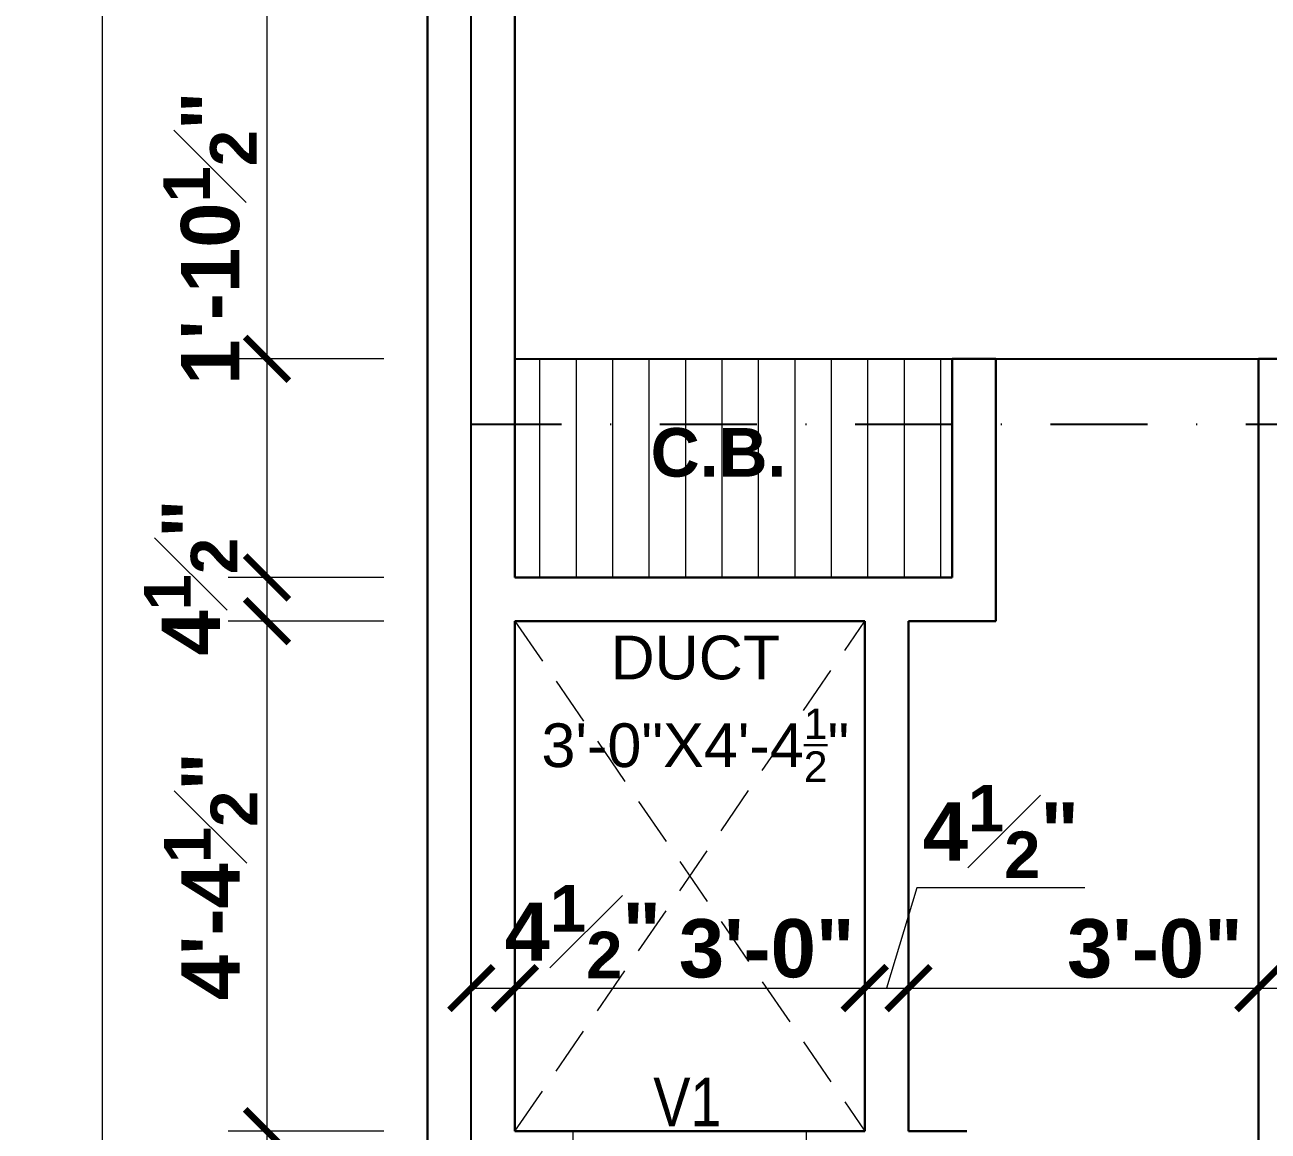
# Model space of a CAD drawing. Header units: feet. Extents: x 12125 to 16886, y -11859 to -10215.
# Drawn here: x 14226.5 to 14354.4, y -11187 to -11073.1 of the extents above; entities that cross this region are included whole.
import ezdxf

# ---------------------------------------------------------------- set-up
doc = ezdxf.new("R2010")
doc.units = ezdxf.units.FT
doc.header["$MEASUREMENT"] = 0
doc.header["$PDMODE"] = 2
for name, pattern in [('ACAD_ISO04W100', [30, 24, -3, 0, -3]), ('DASHDOT', [1, 0.5, -0.25, 0, -0.25]), ('DASHED', [0.75, 0.5, -0.25])]:
    doc.linetypes.add(name, pattern=pattern)
doc.layers.get('0').update_dxf_attribs({"lineweight": 30})
for name, color, linetype, lineweight in [('BEAM', 3, 'Continuous', 15), ('BLK_1_FLR_2_VENTILATION_SHAFT', 7, 'Continuous', 0), ('center line', 253, 'ACAD_ISO04W100', 5), ('DIM 01', 7, 'Continuous', 9), ('DOOR', 32, 'Continuous', 13), ('DOTTED', 15, 'DASHED', 18), ('HATCH', 9, 'Continuous', 20), ('JOINERY TEXT', 193, 'Continuous', 0), ('TEXT', 7, 'Continuous', 30), ('WALL', 10, 'Continuous', 30)]:
    doc.layers.add(name, color=color, linetype=linetype, lineweight=lineweight)
doc.layers.add('BLK_1_FLR_2_BLT_UP_AREA', color=7, linetype='Continuous', plot=False)
doc.layers.add('BLK_1_FLR_2_REGULAR_ROOM_1', color=1, linetype='Continuous', plot=False)
doc.styles.add('AR. TEXT 01', font='arialbd.ttf')
doc.styles.get("Standard").update_dxf_attribs({"font": 'ARIALN.TTF'})
doc.dimstyles.new('DIM 50', dxfattribs={"dimtxt": 6, "dimasz": 3, "dimexe": 6, "dimexo": 4, "dimgap": 0.3125, "dimtad": 1, "dimzin": 3, "dimdsep": 46, "dimlunit": 4, "dimtxsty": 'AR. TEXT 01', "dimblk": 'DOT', "dimcen": 0.09, "dimclrd": 256, "dimclre": 256, "dimclrt": 256, "dimazin": 0, "dimtfac": 0.8, "dimtofl": 0, "dimtmove": 1, "dimatfit": 3, "dimfxl": 6, "dimfxlon": 1, "dimfrac": 1, "dimtolj": 1, "dimtzin": 0, "dimlwd": -1, "dimlwe": -1, "dimarcsym": 1})

# ---------------------------------------------------------------- blocks, each defined once
blk = doc.blocks.new('_ArchTick')
at = {"color": 0, "linetype": 'ByBlock', "const_width": 0.15}
blk.add_lwpolyline([(-0.5, -0.5), (0.5, 0.5)], dxfattribs=at)
blk = doc.blocks.new('*D76')
at = {"layer": 'Defpoints', "color": 0, "transparency": 16777216}
for p in [(14234.46890085674, -10934.95311382732), (14308.9550371408, -10934.95311382732), (14302.06002363202, -11540.95311382734)]:
    blk.add_point(p, dxfattribs=at)
at = {"layer": 'DIM 01', "transparency": 16777216}
for p, q in [((14246.46890085674, -10934.95311382732), (14230.46890085674, -10934.95311382732)), ((14234.46890085674, -11540.95311382734), (14234.46890085674, -10934.95311382732)), ((14246.46890085674, -11540.95311382734), (14230.46890085674, -11540.95311382734))]:
    blk.add_line(p, q, dxfattribs=at)
at = {"layer": 'DIM 01', "transparency": 16777216, "xscale": 4.5, "yscale": 4.5, "zscale": 4.5}
for p, rotation in [((14234.46890085674, -10934.95311382732), 90), ((14234.46890085674, -11540.95311382734), 270)]:
    blk.add_blockref('_ArchTick', p, dxfattribs=dict(at, rotation=rotation))
at = {"layer": 'DIM 01', "transparency": 16777216, "insert": (14230.40890085674, -11237.95311382733), "char_height": 6, "attachment_point": 5, "rotation": 90, "style": 'AR. TEXT 01'}
blk.add_mtext('\\A1;50\'-6"', dxfattribs=at)
blk = doc.blocks.new('*D83')
at = {"layer": 'Defpoints', "color": 0, "transparency": 16777216}
for p in [(14251.39478586573, -11186.95311382737), (14308.70913270272, -11186.95311382737), (14307.47796311828, -11191.45311382737)]:
    blk.add_point(p, dxfattribs=at)
at = {"layer": 'DIM 01', "transparency": 16777216}
for p, q in [((14263.39478586573, -11186.95311382737), (14247.39478586573, -11186.95311382737)), ((14251.39478586573, -11191.45311382737), (14251.39478586573, -11186.95311382737)), ((14263.39478586573, -11191.45311382737), (14247.39478586573, -11191.45311382737))]:
    blk.add_line(p, q, dxfattribs=at)
at = {"layer": 'DIM 01', "transparency": 16777216, "xscale": 4.5, "yscale": 4.5, "zscale": 4.5}
for p, rotation in [((14251.39478586573, -11186.95311382737), 90), ((14251.39478586573, -11191.45311382737), 270)]:
    blk.add_blockref('_ArchTick', p, dxfattribs=dict(at, rotation=rotation))
at = {"layer": 'DIM 01', "transparency": 16777216, "insert": (14248.55582924741, -11196.77655107473), "char_height": 6, "attachment_point": 5, "rotation": 90, "style": 'AR. TEXT 01'}
blk.add_mtext('\\A1;4{\\H0.800000x;\\S1#2;}"', dxfattribs=at)
blk = doc.blocks.new('*D109')
at = {"layer": 'Defpoints', "color": 0, "transparency": 16777216}
for p in [(14251.39478586568, -11134.4531138274), (14289.00303247513, -11134.4531138274), (14289.00303247513, -11186.95311382738)]:
    blk.add_point(p, dxfattribs=at)
at = {"layer": 'DIM 01', "transparency": 16777216}
for p, q in [((14263.39478586568, -11134.4531138274), (14247.39478586568, -11134.4531138274)), ((14251.39478586568, -11186.95311382738), (14251.39478586568, -11134.4531138274)), ((14263.39478586568, -11186.95311382738), (14247.39478586568, -11186.95311382738))]:
    blk.add_line(p, q, dxfattribs=at)
at = {"layer": 'DIM 01', "transparency": 16777216, "xscale": 4.5, "yscale": 4.5, "zscale": 4.5}
for p, rotation in [((14251.39478586568, -11134.4531138274), 90), ((14251.39478586568, -11186.95311382738), 270)]:
    blk.add_blockref('_ArchTick', p, dxfattribs=dict(at, rotation=rotation))
at = {"layer": 'DIM 01', "transparency": 16777216, "insert": (14245.58038586568, -11160.70311382739), "char_height": 6, "attachment_point": 5, "rotation": 90, "style": 'AR. TEXT 01'}
blk.add_mtext('\\A1;4\'-4{\\H0.800000x;\\S1#2;}"', dxfattribs=at)
blk = doc.blocks.new('*D110')
at = {"layer": 'Defpoints', "color": 0, "transparency": 16777216}
for p in [(14251.39478586562, -11129.9531138274), (14303.0593198064, -11129.9531138274), (14303.0593198064, -11134.4531138274)]:
    blk.add_point(p, dxfattribs=at)
at = {"layer": 'DIM 01', "transparency": 16777216}
for p, q in [((14263.39478586561, -11129.9531138274), (14247.39478586562, -11129.9531138274)), ((14251.39478586562, -11134.4531138274), (14251.39478586562, -11129.9531138274)), ((14263.39478586561, -11134.4531138274), (14247.39478586562, -11134.4531138274))]:
    blk.add_line(p, q, dxfattribs=at)
at = {"layer": 'DIM 01', "transparency": 16777216, "xscale": 4.5, "yscale": 4.5, "zscale": 4.5}
for p, rotation in [((14251.39478586562, -11129.9531138274), 90), ((14251.39478586562, -11134.4531138274), 270)]:
    blk.add_blockref('_ArchTick', p, dxfattribs=dict(at, rotation=rotation))
at = {"layer": 'DIM 01', "transparency": 16777216, "insert": (14243.54454650116, -11129.95311382741), "char_height": 6, "attachment_point": 5, "rotation": 90, "style": 'AR. TEXT 01'}
blk.add_mtext('\\A1;4{\\H0.800000x;\\S1#2;}"', dxfattribs=at)
blk = doc.blocks.new('*D111')
at = {"layer": 'Defpoints', "color": 0, "transparency": 16777216}
for p in [(14251.39478586556, -11107.45311382751), (14321.90168799832, -11107.45311382751), (14303.0593198064, -11129.9531138274)]:
    blk.add_point(p, dxfattribs=at)
at = {"layer": 'DIM 01', "transparency": 16777216}
for p, q in [((14263.39478586556, -11107.45311382751), (14247.39478586556, -11107.45311382751)), ((14251.39478586556, -11129.9531138274), (14251.39478586556, -11107.45311382751)), ((14263.39478586556, -11129.9531138274), (14247.39478586556, -11129.9531138274))]:
    blk.add_line(p, q, dxfattribs=at)
at = {"layer": 'DIM 01', "transparency": 16777216, "xscale": 4.5, "yscale": 4.5, "zscale": 4.5}
for p, rotation in [((14251.39478586556, -11107.45311382751), 90), ((14251.39478586556, -11129.9531138274), 270)]:
    blk.add_blockref('_ArchTick', p, dxfattribs=dict(at, rotation=rotation))
at = {"layer": 'DIM 01', "transparency": 16777216, "insert": (14245.52938586521, -11095.02319326418), "char_height": 6, "attachment_point": 5, "rotation": 90, "style": 'AR. TEXT 01'}
blk.add_mtext('\\A1;1\'-10{\\H0.800000x;\\S1#2;}"', dxfattribs=at)
blk = doc.blocks.new('*D112')
at = {"layer": 'Defpoints', "color": 0, "transparency": 16777216}
for p in [(14251.39478586538, -10943.95311382738), (14296.40168799832, -10943.95311382738), (14321.90168799832, -11107.45311382751)]:
    blk.add_point(p, dxfattribs=at)
at = {"layer": 'DIM 01', "transparency": 16777216}
for p, q in [((14263.39478586538, -10943.95311382738), (14247.39478586538, -10943.95311382738)), ((14251.39478586538, -11107.45311382751), (14251.39478586538, -10943.95311382738)), ((14263.39478586538, -11107.45311382751), (14247.39478586538, -11107.45311382751))]:
    blk.add_line(p, q, dxfattribs=at)
at = {"layer": 'DIM 01', "transparency": 16777216, "xscale": 4.5, "yscale": 4.5, "zscale": 4.5}
for p, rotation in [((14251.39478586538, -10943.95311382738), 90), ((14251.39478586538, -11107.45311382751), 270)]:
    blk.add_blockref('_ArchTick', p, dxfattribs=dict(at, rotation=rotation))
at = {"layer": 'DIM 01', "transparency": 16777216, "insert": (14245.52938586538, -11025.70311382745), "char_height": 6, "attachment_point": 5, "rotation": 90, "style": 'AR. TEXT 01'}
blk.add_mtext('\\A1;13\'-7{\\H0.800000x;\\S1#2;}"', dxfattribs=at)
blk = doc.blocks.new('*D120')
at = {"layer": 'Defpoints', "color": 0, "transparency": 16777216}
for p in [(14276.90168799835, -11172.23314445098), (14272.40168799831, -11172.76568149417), (14276.90168799835, -11172.76568149417)]:
    blk.add_point(p, dxfattribs=at)
at = {"layer": 'DIM 01', "transparency": 16777216}
for p, q in [((14272.40168799831, -11168.76568149417), (14272.40168799831, -11168.23314445098)), ((14276.90168799835, -11168.76568149417), (14276.90168799835, -11168.23314445098)), ((14272.40168799831, -11172.23314445098), (14276.90168799835, -11172.23314445098))]:
    blk.add_line(p, q, dxfattribs=at)
at = {"layer": 'DIM 01', "transparency": 16777216, "xscale": 4.5, "yscale": 4.5, "zscale": 4.5, "rotation": 180}
blk.add_blockref('_ArchTick', (14272.40168799831, -11172.23314445098), dxfattribs=at)
at = {"layer": 'DIM 01', "transparency": 16777216, "xscale": 4.5, "yscale": 4.5, "zscale": 4.5}
blk.add_blockref('_ArchTick', (14276.90168799835, -11172.23314445098), dxfattribs=at)
at = {"layer": 'DIM 01', "transparency": 16777216, "insert": (14283.88758500456, -11166.41874445098), "char_height": 6, "attachment_point": 5, "style": 'AR. TEXT 01'}
blk.add_mtext('\\A1;4{\\H0.800000x;\\S1#2;}"', dxfattribs=at)
blk = doc.blocks.new('*D121')
at = {"layer": 'Defpoints', "color": 0, "transparency": 16777216}
for p in [(14312.90168799835, -11172.233144451), (14312.90168799835, -11172.23314445098), (14276.90168799835, -11172.76568149417)]:
    blk.add_point(p, dxfattribs=at)
at = {"layer": 'DIM 01', "transparency": 16777216}
for p, q in [((14276.90168799835, -11168.76568149417), (14276.90168799835, -11168.23314445098)), ((14312.90168799835, -11168.233144451), (14312.90168799835, -11168.23314445098)), ((14276.90168799835, -11172.23314445098), (14312.90168799835, -11172.23314445098))]:
    blk.add_line(p, q, dxfattribs=at)
at = {"layer": 'DIM 01', "transparency": 16777216, "xscale": 4.5, "yscale": 4.5, "zscale": 4.5, "rotation": 180}
blk.add_blockref('_ArchTick', (14276.90168799835, -11172.23314445098), dxfattribs=at)
at = {"layer": 'DIM 01', "transparency": 16777216, "xscale": 4.5, "yscale": 4.5, "zscale": 4.5}
blk.add_blockref('_ArchTick', (14312.90168799835, -11172.23314445098), dxfattribs=at)
at = {"layer": 'DIM 01', "transparency": 16777216, "insert": (14302.80799471166, -11168.17314445098), "char_height": 6, "attachment_point": 5, "style": 'AR. TEXT 01'}
blk.add_mtext('\\A1;3\'-0"', dxfattribs=at)
blk = doc.blocks.new('*D122')
at = {"layer": 'Defpoints', "color": 0, "transparency": 16777216}
for p in [(14312.90168799835, -11172.233144451), (14317.40168799835, -11172.23314445098), (14317.40168799835, -11173.64465985246)]:
    blk.add_point(p, dxfattribs=at)
at = {"layer": 'DIM 01', "transparency": 16777216}
for p, q in [((14318.24601030898, -11161.91874445098), (14315.15168799835, -11172.23314445098)), ((14335.56201030898, -11161.91874445098), (14318.24601030898, -11161.91874445098)), ((14312.90168799835, -11168.233144451), (14312.90168799835, -11168.23314445098)), ((14317.40168799835, -11169.64465985246), (14317.40168799835, -11168.23314445098)), ((14312.90168799835, -11172.23314445098), (14317.40168799835, -11172.23314445098))]:
    blk.add_line(p, q, dxfattribs=at)
at = {"layer": 'DIM 01', "transparency": 16777216, "xscale": 4.5, "yscale": 4.5, "zscale": 4.5, "rotation": 180}
blk.add_blockref('_ArchTick', (14312.90168799835, -11172.23314445098), dxfattribs=at)
at = {"layer": 'DIM 01', "transparency": 16777216, "xscale": 4.5, "yscale": 4.5, "zscale": 4.5}
blk.add_blockref('_ArchTick', (14317.40168799835, -11172.23314445098), dxfattribs=at)
at = {"layer": 'DIM 01', "transparency": 16777216, "insert": (14326.90401030898, -11156.10434445099), "char_height": 6, "attachment_point": 5, "style": 'AR. TEXT 01'}
blk.add_mtext('\\A1;4{\\H0.800000x;\\S1#2;}"', dxfattribs=at)
blk = doc.blocks.new('*D123')
at = {"layer": 'Defpoints', "color": 0, "transparency": 16777216}
for p in [(14353.40168799834, -11172.23314445098), (14317.40168799835, -11173.64465985246), (14353.40168799834, -11176.46056994065)]:
    blk.add_point(p, dxfattribs=at)
at = {"layer": 'DIM 01', "transparency": 16777216}
for p, q in [((14317.40168799835, -11169.64465985246), (14317.40168799835, -11168.23314445098)), ((14353.40168799834, -11172.46056994065), (14353.40168799834, -11168.23314445098)), ((14317.40168799835, -11172.23314445098), (14353.40168799834, -11172.23314445098))]:
    blk.add_line(p, q, dxfattribs=at)
at = {"layer": 'DIM 01', "transparency": 16777216, "xscale": 4.5, "yscale": 4.5, "zscale": 4.5, "rotation": 180}
blk.add_blockref('_ArchTick', (14317.40168799835, -11172.23314445098), dxfattribs=at)
at = {"layer": 'DIM 01', "transparency": 16777216, "xscale": 4.5, "yscale": 4.5, "zscale": 4.5}
blk.add_blockref('_ArchTick', (14353.40168799834, -11172.23314445098), dxfattribs=at)
at = {"layer": 'DIM 01', "transparency": 16777216, "insert": (14342.75254162494, -11168.17314445098), "char_height": 6, "attachment_point": 5, "style": 'AR. TEXT 01'}
blk.add_mtext('\\A1;3\'-0"', dxfattribs=at)
blk = doc.blocks.new('*D124')
at = {"layer": 'Defpoints', "color": 0, "transparency": 16777216}
for p in [(14357.90168799834, -11172.23314445098), (14353.40168799834, -11176.46056994065), (14357.90168799834, -11176.46056994065)]:
    blk.add_point(p, dxfattribs=at)
at = {"layer": 'DIM 01', "transparency": 16777216}
for p, q in [((14353.40168799834, -11172.46056994065), (14353.40168799834, -11168.23314445098)), ((14357.90168799834, -11172.46056994065), (14357.90168799834, -11168.23314445098)), ((14353.40168799834, -11172.23314445098), (14357.90168799834, -11172.23314445098)), ((14357.90168799834, -11172.23314445098), (14380.86928667437, -11172.23314445098))]:
    blk.add_line(p, q, dxfattribs=at)
at = {"layer": 'DIM 01', "transparency": 16777216, "xscale": 4.5, "yscale": 4.5, "zscale": 4.5, "rotation": 180}
blk.add_blockref('_ArchTick', (14353.40168799834, -11172.23314445098), dxfattribs=at)
at = {"layer": 'DIM 01', "transparency": 16777216, "xscale": 4.5, "yscale": 4.5, "zscale": 4.5}
blk.add_blockref('_ArchTick', (14357.90168799834, -11172.23314445098), dxfattribs=at)
at = {"layer": 'DIM 01', "transparency": 16777216, "insert": (14372.21128667436, -11166.41874445098), "char_height": 6, "attachment_point": 5, "style": 'AR. TEXT 01'}
blk.add_mtext('\\A1;4{\\H0.800000x;\\S1#2;}"', dxfattribs=at)

msp = doc.modelspace()

# ---------------------------------------------------------------- hatches: boundary and pattern name
at = {"layer": 'HATCH'}
h = msp.add_hatch(dxfattribs=at)
h.set_pattern_fill('LINE', color=256, scale=30, angle=90, style=0)
h.set_pattern_definition([(90, (-66548.02709436757, 67868.81739037891), (-3.75, 2e-16), [])])
h.paths.add_polyline_path([(14276.90168799833, -11107.45311382751), (14276.90168799834, -11129.9531138274), (14321.90168799832, -11129.9531138274), (14321.90168799832, -11107.45311382751)])
h.paths.add_polyline_path([(14289.68811577437, -11122.3512746018), (14306.16229312771, -11122.3512746018), (14306.16229312771, -11112.04538647083), (14289.68811577437, -11112.04538647083)], flags=24)

# ---------------------------------------------------------------- linework, layer by layer
at = {"layer": 'BEAM', "linetype": 'DASHDOT', "lineweight": 25, "ltscale": 20}
msp.add_line((14623.40168799832, -11114.20311382747), (14272.40168799831, -11114.20311382747), dxfattribs=at)
at = {"layer": 'BLK_1_FLR_2_BLT_UP_AREA', "color": 25}
msp.add_lwpolyline([(14272.40168799831, -10934.95311382737), (14623.40168799832, -10934.95311382734), (14623.40168799832, -11540.95311382735), (14272.40168799831, -11540.95311382735), (14272.40168799831, -10934.95311382734)], dxfattribs=at)
at = {"layer": 'BLK_1_FLR_2_REGULAR_ROOM_1', "color": 1}
msp.add_lwpolyline([(14276.90168799838, -11107.45311382751), (14396.90168799839, -11107.45311382751), (14396.90168799839, -10943.95311382737), (14276.90168799838, -10943.95311382737)], close=True, dxfattribs=at)
at = {"layer": 'BLK_1_FLR_2_VENTILATION_SHAFT'}
msp.add_lwpolyline([(14276.90168799835, -11186.95311382737), (14312.90168799834, -11186.95311382737), (14312.90168799834, -11134.4531138274), (14276.90168799835, -11134.4531138274)], close=True, dxfattribs=at)
at = {"layer": 'center line'}
msp.add_line((14272.40168799831, -10934.95311382737), (14272.40168799831, -11558.95311382737), dxfattribs=at)
at = {"layer": 'DIM 01'}
for p, q in [((14282.90168799819, -11191.45311382737), (14282.90168799821, -11186.95311382737)), ((14306.90168799819, -11191.45311382741), (14306.90168799819, -11186.9531138274))]:
    msp.add_line(p, q, dxfattribs=at)
at = {"layer": 'DOOR'}
msp.add_line((14321.90168799832, -11107.45311382751), (14276.90168799834, -11107.45311382751), dxfattribs=at)
at = {"layer": 'DOTTED', "ltscale": 10}
for p, q in [((14276.90168799803, -11186.95311382737), (14312.90168799834, -11134.4531138274)), ((14276.90168799834, -11134.4531138274), (14312.90168799835, -11186.95311382741))]:
    msp.add_line(p, q, dxfattribs=at)
at = {"layer": 'WALL', "ltscale": 10}
for p, q in [((14267.90168799832, -10934.95311382738), (14267.90168799832, -11558.95311382737)), ((14276.90168799831, -10943.95311382737), (14276.90168799834, -11129.9531138274)), ((14353.40168799831, -11107.4531138275), (14353.40168799834, -11191.45311382747)), ((14276.90168799834, -11134.4531138274), (14276.90168799835, -11186.95311382737)), ((14312.90168799834, -11134.4531138274), (14312.90168799835, -11186.95311382741)), ((14317.40168799834, -11134.4531138274), (14317.40168799835, -11186.95311382741))]:
    msp.add_line(p, q, dxfattribs=at)
at = {"layer": 'WALL', "ltscale": 5}
for p, q in [((14321.90168799832, -11129.9531138274), (14321.90168799832, -11107.45311382751)), ((14321.90168799832, -11107.45311382751), (14326.40168799832, -11107.45311382751)), ((14326.40168799832, -11134.4531138274), (14326.40168799832, -11107.45311382751)), ((14357.90168799831, -11107.45311382751), (14353.40168799831, -11107.45311382751)), ((14321.90168799832, -11129.9531138274), (14276.90168799834, -11129.9531138274)), ((14312.90168799834, -11134.45311382738), (14276.90168799834, -11134.4531138274)), ((14326.40168799832, -11134.4531138274), (14317.40168799834, -11134.45311382738)), ((14312.90168799835, -11186.95311382741), (14276.90168799803, -11186.95311382737)), ((14317.40168799835, -11186.95311382741), (14323.40168799834, -11186.95311382761))]:
    msp.add_line(p, q, dxfattribs=at)

# ---------------------------------------------------------------- texts
at = {"layer": 'JOINERY TEXT', "insert": (14291.14279831346, -11181.46391914643), "char_height": 5, "width": 9.823400606668926, "attachment_point": 1}
msp.add_mtext('V1', dxfattribs=at)
at = {"layer": 'TEXT', "ltscale": 10, "insert": (14297.8501478344, -11114.57646645037), "char_height": 5, "attachment_point": 2}
msp.add_mtext('\\A1;{\\fArial|b1|i0|c0|p34;\\H1.0003x;C.B.}', dxfattribs=at)
at = {"layer": 'TEXT', "ltscale": 10, "insert": (14295.46303405399, -11151.00505762878), "char_height": 4.5, "width": 50.45808053416839, "attachment_point": 8}
msp.add_mtext('\\A1;{\\fArial|b0|i0|c0|p34;DUCT\\P\\H1x;3\'-0"X\\H1x;4\'-4\\H0.7x;\\S1/2;\\H1.42857x;" }', dxfattribs=at)

# ---------------------------------------------------------------- dimensions: what is measured, and where the dimension line sits
at = {"layer": 'DIM 01'}
for base, p1, p2, picture, middle in [((14234.46890085674, -10934.95311382732), (14302.06002363202, -11540.95311382734), (14308.9550371408, -10934.95311382732), '*D76', (14230.40890085674, -11237.95311382733)), ((14251.39478586538, -10943.95311382738), (14321.90168799832, -11107.45311382751), (14296.40168799832, -10943.95311382738), '*D112', (14245.52938586538, -11025.70311382745)), ((14251.39478586568, -11134.4531138274), (14289.00303247513, -11186.95311382738), (14289.00303247513, -11134.4531138274), '*D109', (14245.58038586568, -11160.70311382739))]:
    dim = msp.add_linear_dim(base=base, p1=p1, p2=p2, angle=90, dimstyle='DIM 50', override={"dimtxt": 6, "dimasz": 4.5, "dimexe": 4, "dimgap": 1, "dimblk1": 'ArchTick', "dimblk2": 'ArchTick', "dimsah": 1, "dimfxl": 12}, dxfattribs=at)
    dim.commit()
    dim.dimension.update_dxf_attribs({"geometry": picture, "text_midpoint": middle})
for base, p1, p2, picture, middle in [((14251.39478586556, -11107.45311382751), (14303.0593198064, -11129.9531138274), (14321.90168799832, -11107.45311382751), '*D111', (14251.39478586521, -11095.02319326418)), ((14251.39478586562, -11129.9531138274), (14303.0593198064, -11134.4531138274), (14303.0593198064, -11129.9531138274), '*D110', (14249.35894650116, -11129.95311382741)), ((14251.39478586573, -11186.95311382737), (14307.47796311828, -11191.45311382737), (14308.70913270272, -11186.95311382737), '*D83', (14254.3702292474, -11196.77655107473))]:
    dim = msp.add_linear_dim(base=base, p1=p1, p2=p2, angle=90, dimstyle='DIM 50', override={"dimtxt": 6, "dimasz": 4.5, "dimexe": 4, "dimgap": 1, "dimblk1": 'ArchTick', "dimblk2": 'ArchTick', "dimsah": 1, "dimfxl": 12}, dxfattribs=at)
    dim.commit()
    dim.dimension.update_dxf_attribs({"geometry": picture, "text_midpoint": middle, "dimtype": 160})
dim = msp.add_linear_dim(base=(14317.40168799835, -11172.23314445098), p1=(14312.90168799835, -11172.233144451), p2=(14317.40168799835, -11173.64465985246), dimstyle='DIM 50', override={"dimtxt": 6, "dimasz": 4.5, "dimexe": 4, "dimgap": 1, "dimblk1": 'ArchTick', "dimblk2": 'ArchTick', "dimsah": 1, "dimfxl": 12}, dxfattribs=at)
dim.commit()
dim.dimension.update_dxf_attribs({"geometry": '*D122', "text_midpoint": (14319.24601030898, -11156.10434445099)})
for base, p1, p2, picture, middle in [((14276.90168799835, -11172.23314445098), (14272.40168799831, -11172.76568149417), (14276.90168799835, -11172.76568149417), '*D120', (14283.88758500456, -11172.23314445098)), ((14357.90168799834, -11172.23314445098), (14353.40168799834, -11176.46056994065), (14357.90168799834, -11176.46056994065), '*D124', (14372.21128667436, -11172.23314445098)), ((14312.90168799835, -11172.23314445098), (14276.90168799835, -11172.76568149417), (14312.90168799835, -11172.233144451), '*D121', (14302.80799471166, -11172.23314445098)), ((14353.40168799834, -11172.23314445098), (14317.40168799835, -11173.64465985246), (14353.40168799834, -11176.46056994065), '*D123', (14342.75254162494, -11172.23314445098))]:
    dim = msp.add_linear_dim(base=base, p1=p1, p2=p2, dimstyle='DIM 50', override={"dimtxt": 6, "dimasz": 4.5, "dimexe": 4, "dimgap": 1, "dimblk1": 'ArchTick', "dimblk2": 'ArchTick', "dimsah": 1, "dimfxl": 12}, dxfattribs=at)
    dim.commit()
    dim.dimension.update_dxf_attribs({"geometry": picture, "text_midpoint": middle, "dimtype": 160})

doc.saveas('drawing.dxf')
